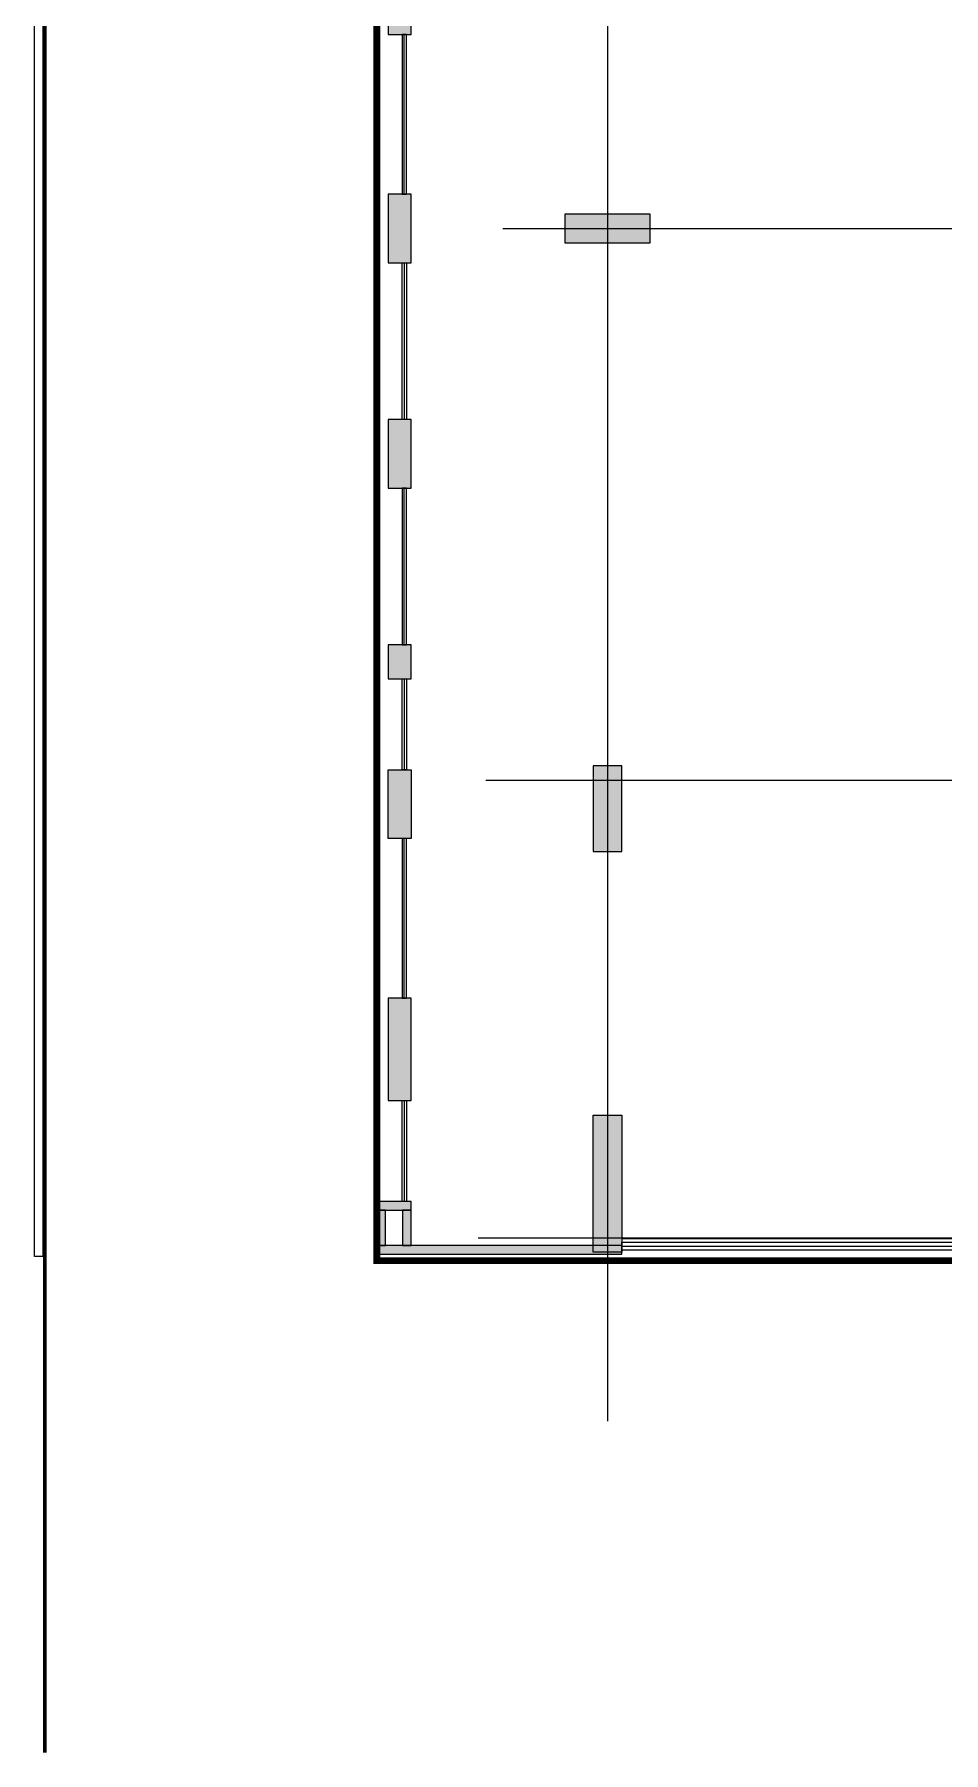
# Model space of a CAD drawing. Header units: metres. Extents: x 31.9 to 125.9, y -29 to 44.
# Drawn here: x 80.95 to 96.89, y -28.98 to 1.15 of the extents above; entities that cross this region are included whole.
import ezdxf

# ---------------------------------------------------------------- set-up
doc = ezdxf.new("R2010")
doc.units = ezdxf.units.M
doc.layers.add('ARQ', color=8, linetype='Continuous', lineweight=0)

# ---------------------------------------------------------------- blocks, each defined once
blk = doc.blocks.new('Est etapa 3 torre')
at = {"layer": 'ARQ'}
h = blk.add_hatch(color=256, dxfattribs=at)
h.paths.add_polyline_path([(1123.55, -5959.124), (1123.05, -5959.124), (1123.05, -5957.624), (1123.55, -5957.624)])
h.paths.add_polyline_path([(1116.05, -5959.124), (1115.55, -5959.124), (1115.55, -5957.624), (1116.05, -5957.624)])
h.paths.add_polyline_path([(1139.548, -5959.124), (1139.048, -5959.124), (1139.048, -5957.624), (1139.548, -5957.624)])
h.paths.add_polyline_path([(1132.05, -5959.124), (1131.55, -5959.124), (1131.55, -5957.624), (1132.05, -5957.624)])
h.paths.add_polyline_path([(1140.048, -5967.649), (1140.048, -5968.149), (1138.548, -5968.149), (1138.548, -5967.649)])
h.paths.add_polyline_path([(1124.05, -5967.649), (1124.05, -5968.149), (1122.55, -5968.149), (1122.55, -5967.649)])
h.paths.add_polyline_path([(1131.05, -5967.649), (1131.05, -5968.149), (1132.55, -5968.149), (1132.55, -5967.649)])
h.paths.add_polyline_path([(1115.05, -5967.649), (1115.05, -5968.149), (1116.55, -5968.149), (1116.55, -5967.649)])
h.paths.add_polyline_path([(1140.048, -5975.649), (1140.048, -5976.149), (1138.548, -5976.149), (1138.548, -5975.649)])
h.paths.add_polyline_path([(1124.05, -5975.649), (1124.05, -5976.149), (1122.55, -5976.149), (1122.55, -5975.649)])
h.paths.add_polyline_path([(1131.05, -5975.649), (1131.05, -5976.149), (1132.55, -5976.149), (1132.55, -5975.649)])
h.paths.add_polyline_path([(1115.05, -5975.649), (1115.05, -5976.149), (1116.55, -5976.149), (1116.55, -5975.649)])
h.paths.add_polyline_path([(1140.048, -5985.749), (1140.048, -5986.249), (1138.548, -5986.249), (1138.548, -5985.749)])
h.paths.add_polyline_path([(1124.05, -5985.749), (1124.05, -5986.249), (1122.55, -5986.249), (1122.55, -5985.749)])
h.paths.add_polyline_path([(1131.05, -5985.749), (1131.05, -5986.249), (1132.55, -5986.249), (1132.55, -5985.749)])
h.paths.add_polyline_path([(1115.05, -5985.749), (1115.05, -5986.249), (1116.55, -5986.249), (1116.55, -5985.749)])
h.paths.add_polyline_path([(1140.048, -5993.749), (1140.048, -5994.249), (1138.548, -5994.249), (1138.548, -5993.749)])
h.paths.add_polyline_path([(1124.05, -5993.749), (1124.05, -5994.249), (1122.55, -5994.249), (1122.55, -5993.749)])
h.paths.add_polyline_path([(1131.05, -5993.749), (1131.05, -5994.249), (1132.55, -5994.249), (1132.55, -5993.749)])
h.paths.add_polyline_path([(1115.05, -5993.749), (1115.05, -5994.249), (1116.55, -5994.249), (1116.55, -5993.749)])
h.paths.add_polyline_path([(1132.05, -6003.426), (1131.55, -6003.426), (1131.55, -6004.922), (1132.05, -6004.922)])
h.paths.add_polyline_path([(1138.153, -6003.424), (1139.653, -6003.424), (1139.653, -6003.924), (1138.153, -6003.924)])
h.paths.add_polyline_path([(1116.05, -6004.924), (1116.05, -6003.424), (1115.55, -6003.424), (1115.55, -6004.924)])
h.paths.add_polyline_path([(1123.55, -6004.924), (1123.55, -6003.424), (1123.05, -6003.424), (1123.05, -6004.924)])
h.paths.add_polyline_path([(1139.048, -6011.949), (1139.048, -6009.549), (1139.548, -6009.549), (1139.548, -6011.949)])
h.paths.add_polyline_path([(1131.55, -6009.549), (1131.55, -6011.949), (1132.05, -6011.949), (1132.05, -6009.549)])
h.paths.add_polyline_path([(1123.05, -6009.549), (1123.05, -6011.949), (1123.55, -6011.949), (1123.55, -6009.549)])
h.paths.add_polyline_path([(1116.05, -6009.549), (1116.05, -6011.949), (1115.55, -6011.949), (1115.55, -6009.549)])
for p, q in [((1115.8, -5955.354), (1115.8, -6014.914)), ((1113.963, -5993.999), (1145.333, -5993.999)), ((1113.67, -6003.674), (1145.333, -6003.674)), ((1113.531, -6011.699), (1145.333, -6011.699))]:
    blk.add_line(p, q, dxfattribs=at)
for points in [[(1115.05, -5993.749), (1115.05, -5994.249), (1116.55, -5994.249), (1116.55, -5993.749)], [(1116.05, -6004.924), (1116.05, -6003.424), (1115.55, -6003.424), (1115.55, -6004.924)], [(1116.05, -6009.549), (1116.05, -6011.949), (1115.55, -6011.949), (1115.55, -6009.549)]]:
    blk.add_lwpolyline(points, close=True, dxfattribs=at)
blk = doc.blocks.new('P6-7-8')
at = {"layer": 'ARQ'}
h = blk.add_hatch(color=256, dxfattribs=at)
h.paths.add_polyline_path([(121.387, -2808.131), (121.387, -2807.981), (117.593, -2807.981), (117.593, -2808.131)])
h.paths.add_polyline_path([(121.886, -2862.415), (121.886, -2862.265), (117.593, -2862.265), (117.593, -2862.415)])
h.paths.add_polyline_path([(117.794, -2810.726), (117.794, -2811.322), (118.194, -2811.322), (118.194, -2810.726)])
h.paths.add_polyline_path([(117.794, -2813.926), (117.794, -2815.129), (118.194, -2815.129), (118.194, -2813.926)])
h.paths.add_polyline_path([(117.794, -2857.93), (117.794, -2859.723), (118.194, -2859.723), (118.194, -2857.93)])
h.paths.add_polyline_path([(117.794, -2851.732), (117.794, -2852.329), (118.194, -2852.329), (118.194, -2851.732)])
h.paths.add_polyline_path([(117.794, -2847.78), (117.794, -2848.982), (118.194, -2848.982), (118.194, -2847.78)])
h.paths.add_polyline_path([(117.794, -2839.824), (117.794, -2841.027), (118.194, -2841.027), (118.194, -2839.824)])
h.paths.add_polyline_path([(117.794, -2833.475), (117.794, -2834.071), (118.194, -2834.071), (118.194, -2833.475)])
h.paths.add_polyline_path([(117.794, -2829.672), (117.794, -2830.875), (118.194, -2830.875), (118.194, -2829.672)])
h.paths.add_polyline_path([(117.794, -2822.323), (117.794, -2822.92), (118.194, -2822.92), (118.194, -2822.323)])
h.paths.add_polyline_path([(118.194, -2808.806), (118.044, -2808.806), (118.044, -2808.131), (118.194, -2808.131)])
h.paths.add_polyline_path([(117.743, -2808.806), (117.593, -2808.806), (117.593, -2808.131), (117.743, -2808.131)])
h.paths.add_polyline_path([(118.194, -2808.806), (118.194, -2808.956), (117.593, -2808.956), (117.593, -2808.806)])
h.paths.add_polyline_path([(118.194, -2861.643), (118.044, -2861.643), (118.044, -2862.265), (118.194, -2862.265)])
h.paths.add_polyline_path([(117.743, -2861.643), (117.593, -2861.643), (117.593, -2862.265), (117.743, -2862.265)])
h.paths.add_polyline_path([(118.194, -2861.643), (118.194, -2861.493), (117.593, -2861.493), (117.593, -2861.643)])
h.paths.add_polyline_path([(117.794, -2855.127), (117.794, -2853.924), (118.194, -2853.924), (118.194, -2855.127)])
h.paths.add_polyline_path([(117.794, -2843.832), (117.794, -2845.034), (118.194, -2845.034), (118.194, -2843.832)])
h.paths.add_polyline_path([(117.794, -2835.824), (117.794, -2837.027), (118.194, -2837.027), (118.194, -2835.824)])
h.paths.add_polyline_path([(117.794, -2825.724), (117.794, -2826.927), (118.194, -2826.927), (118.194, -2825.724)])
h.paths.add_polyline_path([(117.794, -2817.724), (117.794, -2819.523), (118.194, -2819.523), (118.194, -2817.724)])
at = {"layer": 'ARQ', "lineweight": 60, "ltscale": 0.3}
blk.add_line((111.776, -2798.157), (111.776, -2871.157), dxfattribs=at)
at = {"layer": 'ARQ'}
for p, q in [((117.593, -2807.985), (117.593, -2862.415)), ((117.593, -2861.493), (117.593, -2808.956))]:
    blk.add_line(p, q, dxfattribs=at)
for points in [[(111.591, -2807.98), (111.741, -2807.98), (111.741, -2862.456), (111.591, -2862.456)], [(117.794, -2839.824), (117.794, -2841.027), (118.194, -2841.027), (118.194, -2839.824)], [(118.112, -2843.832), (118.112, -2841.027), (118.037, -2841.027), (118.037, -2843.832)], [(118.074, -2843.832), (118.074, -2841.027), (118.037, -2841.027), (118.037, -2843.832)], [(117.794, -2843.832), (117.794, -2845.034), (118.194, -2845.034), (118.194, -2843.832)], [(118.112, -2845.034), (118.112, -2847.78), (118.037, -2847.78), (118.037, -2845.034)], [(118.074, -2845.034), (118.074, -2847.78), (118.037, -2847.78), (118.037, -2845.034)], [(117.794, -2847.78), (117.794, -2848.982), (118.194, -2848.982), (118.194, -2847.78)], [(118.112, -2851.732), (118.112, -2848.982), (118.037, -2848.982), (118.037, -2851.732)], [(118.074, -2851.732), (118.074, -2848.982), (118.037, -2848.982), (118.037, -2851.732)], [(118.112, -2852.329), (118.112, -2853.924), (118.037, -2853.924), (118.037, -2852.329)], [(118.074, -2852.329), (118.074, -2853.924), (118.037, -2853.924), (118.037, -2852.329)], [(117.794, -2855.127), (117.794, -2853.924), (118.194, -2853.924), (118.194, -2855.127)], [(118.112, -2857.93), (118.112, -2855.127), (118.037, -2855.127), (118.037, -2857.93)], [(118.074, -2857.93), (118.074, -2855.127), (118.037, -2855.127), (118.037, -2857.93)], [(117.794, -2857.93), (117.794, -2859.723), (118.194, -2859.723), (118.194, -2857.93)], [(118.112, -2859.723), (118.112, -2861.493), (118.037, -2861.493), (118.037, -2859.723)], [(118.074, -2859.723), (118.074, -2861.493), (118.037, -2861.493), (118.037, -2859.723)], [(118.194, -2861.643), (118.194, -2861.493), (117.593, -2861.493), (117.593, -2861.643)], [(117.743, -2861.643), (117.593, -2861.643), (117.593, -2862.265), (117.743, -2862.265)], [(118.194, -2861.643), (118.044, -2861.643), (118.044, -2862.265), (118.194, -2862.265)], [(121.886, -2862.415), (121.886, -2862.265), (117.593, -2862.265), (117.593, -2862.415)], [(128.887, -2862.34), (128.887, -2862.147), (121.886, -2862.147), (121.886, -2862.34)], [(121.886, -2862.206), (128.887, -2862.206), (128.887, -2862.281), (121.886, -2862.281)]]:
    blk.add_lwpolyline(points, close=True, dxfattribs=at)
at = {"layer": 'ARQ', "ltscale": 5, "const_width": 0.12}
blk.add_lwpolyline([(117.593, -2808.056), (149.185, -2808.056), (149.185, -2862.531), (117.593, -2862.531)], close=True, dxfattribs=at)
at = {"layer": 'ARQ', "elevation": 0}
blk.add_lwpolyline([(117.794, -2851.732), (117.794, -2852.329), (118.194, -2852.329), (118.194, -2851.732)], close=True, dxfattribs=at)
at = {"layer": 'ARQ'}
blk.add_blockref('Est etapa 3 torre', (-994.164, 3149.568), dxfattribs=at)

msp = doc.modelspace()

# ---------------------------------------------------------------- block references
at = {"layer": 'ARQ', "linetype": 'Continuous'}
msp.add_blockref('P6-7-8', (-30.639, 2842.182), dxfattribs=at)

doc.saveas('drawing.dxf')
